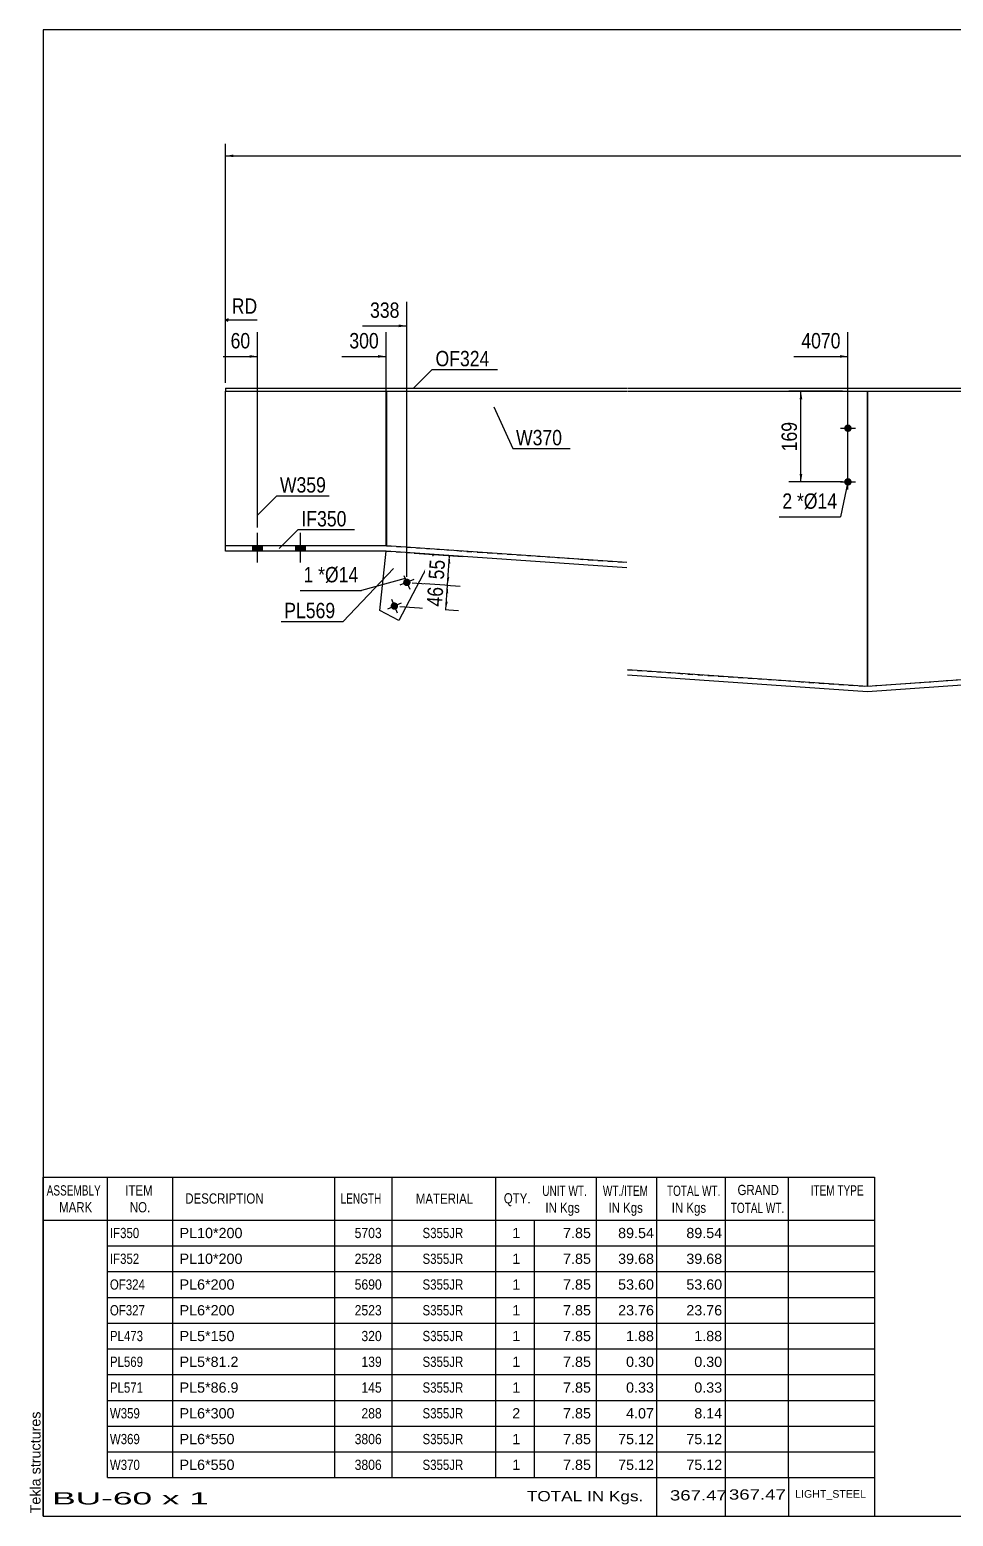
# Model space of a CAD drawing. Header units: millimetres. Extents: x -36 to 366, y -195 to 82.
# Drawn here: x -36.5 to 135.6, y -195.3 to 81.8 of the extents above; entities that cross this region are included whole.
import ezdxf

# ---------------------------------------------------------------- set-up
doc = ezdxf.new("R2010")
doc.units = ezdxf.units.MM
doc.linetypes.add('DXK_LINE_DOT1', pattern=[1.8814, 0.9407, -0.9407])
doc.styles.add('Arial', font='ARIAL.TTF', dxfattribs={"height": 0.2})
doc.styles.add('Arial Narrow', font='ARIALN.TTF', dxfattribs={"height": 0.2})

# ---------------------------------------------------------------- blocks, each defined once
blk = doc.blocks.new('Unknown-629107614-1211')
at = {"color": 5, "linetype": 'Continuous'}
for p, q in [((366.05, 81.78), (-33.95, 81.78)), ((-33.95, 81.78), (-33.95, -195.22)), ((366.05, -195.22), (366.05, 81.78)), ((-33.95, -195.22), (366.05, -195.22))]:
    blk.add_line(p, q, dxfattribs=at)
at = {"color": 174, "linetype": 'Continuous', "style": 'Arial'}
blk.add_text('Tekla structures', height=1.9102, rotation=90, dxfattribs=at).set_placement((-34.45, -194.72))
blk = doc.blocks.new('Part-629107614-1279 - 1232')
at = {"color": 2, "linetype": 'Continuous'}
for p, q in [((0, 15), (0, 14.4)), ((0, 15), (74.82, 15)), ((0, 14.4), (74.82, 14.4)), ((74.92, 15), (159.65, 15)), ((74.92, 14.4), (159.65, 14.4)), ((159.75, 15), (199.75, 15)), ((159.75, 14.4), (199.75, 14.4)), ((199.75, 15), (199.75, 14.4))]:
    blk.add_line(p, q, dxfattribs=at)
blk = doc.blocks.new('Part-629107614-1323 - 1232')
at = {"color": 2, "linetype": 'Continuous'}
for p, q in [((30, -14.4), (30, 14.4)), ((119.65, 14.4), (119.65, -40.6))]:
    blk.add_line(p, q, dxfattribs=at)
at = {"color": 7, "linetype": 'DXK_LINE_DOT1'}
for p, q in [((30, 14.4), (74.82, 14.4)), ((74.92, 14.4), (119.65, 14.4)), ((30, -14.4), (74.82, -17.49)), ((74.92, -37.52), (119.65, -40.6))]:
    blk.add_line(p, q, dxfattribs=at)
blk = doc.blocks.new('Part-629107614-1712 - 1232')
at = {"color": 2, "linetype": 'Continuous'}
for p, q in [((28.79, -26.47), (29.96, -15.4)), ((38.81, -16.01), (32.33, -28.34)), ((32.33, -28.34), (28.79, -26.47))]:
    blk.add_line(p, q, dxfattribs=at)
at = {"color": 7, "linetype": 'DXK_LINE_DOT1'}
blk.add_line((29.96, -15.4), (38.81, -16.01), dxfattribs=at)
blk = doc.blocks.new('Part-629107614-1345 - 1232')
at = {"color": 2, "linetype": 'Continuous'}
for p, q in [((119.65, -40.6), (119.65, 14.4)), ((296.04, 14.4), (296.04, -14.4))]:
    blk.add_line(p, q, dxfattribs=at)
at = {"color": 7, "linetype": 'DXK_LINE_DOT1'}
for p, q in [((119.65, 14.4), (159.65, 14.4)), ((159.75, 14.4), (239.75, 14.4)), ((239.85, 14.4), (296.04, 14.4)), ((296.04, -14.4), (239.85, -18.27)), ((239.75, -26.95), (159.75, -32.45)), ((159.65, -37.85), (119.65, -40.6))]:
    blk.add_line(p, q, dxfattribs=at)
blk = doc.blocks.new('Part-629107614-1427 - 1232')
at = {"color": 2, "linetype": 'Continuous'}
for p, q in [((0, -14.4), (0, 14.4)), ((30, 14.4), (30, -14.4))]:
    blk.add_line(p, q, dxfattribs=at)
at = {"color": 7, "linetype": 'DXK_LINE_DOT1'}
for p, q in [((0, 14.4), (30, 14.4)), ((30, -14.4), (0, -14.4))]:
    blk.add_line(p, q, dxfattribs=at)
blk = doc.blocks.new('Part-629107614-1367 - 1232')
at = {"color": 2, "linetype": 'Continuous'}
for p, q in [((30, -14.4), (0, -14.4)), ((0, -15.4), (0, -14.4)), ((29.97, -15.4), (0, -15.4)), ((74.82, -18.49), (29.97, -15.4)), ((74.82, -17.49), (30, -14.4)), ((199.75, -29.7), (159.75, -32.45)), ((199.82, -30.7), (199.75, -29.7)), ((199.82, -30.7), (159.75, -33.45)), ((119.65, -40.6), (74.92, -37.52)), ((119.65, -41.6), (74.92, -38.52)), ((159.65, -37.85), (119.65, -40.6)), ((159.65, -38.85), (119.65, -41.6))]:
    blk.add_line(p, q, dxfattribs=at)
blk = doc.blocks.new('Bolt-629107614-1499 - 1232')
at = {"linetype": 'Continuous'}
for points in [[(115.32, 7.51, -1), (116.72, 7.51, -1)], [(115.32, -2.49, -1), (116.72, -2.49, -1)]]:
    blk.add_hatch(color=3, dxfattribs=at).paths.add_polyline_path(points)
at = {"color": 3, "linetype": 'Continuous'}
for p, q in [((116.02, 6.11), (116.02, 8.91)), ((114.62, 7.51), (117.42, 7.51)), ((114.62, -2.49), (117.42, -2.49)), ((116.02, -3.89), (116.02, -1.09))]:
    blk.add_line(p, q, dxfattribs=at)
blk = doc.blocks.new('Bolt-629107614-1500 - 1232')
at = {"linetype": 'Continuous'}
for points in [[(5.1, -15.4), (6.9, -15.4), (6.9, -14.4), (5.1, -14.4)], [(5.1, -15.4), (6.9, -15.4), (6.9, -14.4), (5.1, -14.4)], [(13.1, -15.4), (14.9, -15.4), (14.9, -14.4), (13.1, -14.4)], [(13.1, -15.4), (14.9, -15.4), (14.9, -14.4), (13.1, -14.4)]]:
    blk.add_hatch(color=3, dxfattribs=at).paths.add_polyline_path(points)
at = {"color": 3, "linetype": 'Continuous'}
for p, q in [((6, -17.5), (6, -12)), ((6, -17.5), (6, -12)), ((14, -17.5), (14, -12)), ((14, -17.5), (14, -12)), ((5.1, -15.4), (5.1, -14.4)), ((5.1, -15.4), (5.1, -14.4)), ((6.9, -15.4), (6.9, -14.4)), ((6.9, -15.4), (6.9, -14.4)), ((13.1, -15.4), (13.1, -14.4)), ((13.1, -15.4), (13.1, -14.4)), ((14.9, -15.4), (14.9, -14.4)), ((14.9, -15.4), (14.9, -14.4))]:
    blk.add_line(p, q, dxfattribs=at)
blk = doc.blocks.new('Bolt-629107614-1541 - 1232')
at = {"linetype": 'Continuous'}
blk.add_hatch(color=3, dxfattribs=at).paths.add_polyline_path([(34.46, -20.94, -1), (33.17, -21.49, -1)])
at = {"color": 3, "linetype": 'Continuous'}
for p, q in [((35.1, -20.66), (32.53, -21.76)), ((33.27, -19.92), (34.37, -22.5))]:
    blk.add_line(p, q, dxfattribs=at)
blk = doc.blocks.new('Bolt-629107614-1547 - 1232')
at = {"linetype": 'Continuous'}
blk.add_hatch(color=3, dxfattribs=at).paths.add_polyline_path([(32.13, -25.36, -1), (30.85, -25.91, -1)])
at = {"color": 3, "linetype": 'Continuous'}
for p, q in [((30.94, -24.35), (32.04, -26.92)), ((32.78, -25.09), (30.2, -26.19))]:
    blk.add_line(p, q, dxfattribs=at)
blk = doc.blocks.new('StraightDimension-629107614-2479 - 1232')
at = {"linetype": 'Continuous'}
blk.add_hatch(color=7, dxfattribs=at).paths.add_polyline_path([(28.46, 21.14), (29.96, 20.89), (28.46, 20.64)])
at = {"color": 7, "linetype": 'Continuous'}
for p, q in [((29.96, -14.4), (29.96, 25.39)), ((21.72, 20.89), (29.96, 20.89))]:
    blk.add_line(p, q, dxfattribs=at)
at = {"color": 0}
blk.add_wipeout([(29.18, 21.79), (29.18, 25.99), (22.5, 25.99), (22.5, 21.79)], dxfattribs=at)
at = {"color": 3, "style": 'Arial Narrow'}
blk.add_text('300', height=2.863, dxfattribs=at).set_placement((23.1, 22.39))
blk = doc.blocks.new('StraightDimension-629107614-1639 - 1232')
at = {"linetype": 'Continuous'}
for points in [[(1.5, 58.02), (0, 58.27), (1.5, 58.52)], [(340.54, 58.52), (342.04, 58.27), (340.54, 58.02)]]:
    blk.add_hatch(color=7, dxfattribs=at).paths.add_polyline_path(points)
at = {"color": 7, "linetype": 'Continuous'}
for p, q in [((0, 16), (0, 60.52)), ((0, 58.27), (342.04, 58.27)), ((342.04, 11), (342.04, 60.52))]:
    blk.add_line(p, q, dxfattribs=at)
at = {"color": 0}
blk.add_wipeout([(175.28, 58.42), (175.28, 62.62), (166.77, 62.62), (166.77, 58.42)], dxfattribs=at)
at = {"color": 3, "style": 'Arial Narrow'}
blk.add_text('8373', height=2.863, dxfattribs=at).set_placement((167.37, 59.02))
blk = doc.blocks.new('StraightDimension-629107614-2311 - 1232')
at = {"linetype": 'Continuous'}
for points in [[(41.04, -23.21), (41.39, -21.73), (41.53, -23.25)], [(41.43, -24.82), (41.07, -26.3), (40.93, -24.78)]]:
    blk.add_hatch(color=7, dxfattribs=at).paths.add_polyline_path(points)
at = {"color": 7, "linetype": 'Continuous'}
for p, q in [((34.81, -21.28), (43.78, -21.9)), ((41.07, -26.3), (41.39, -21.73)), ((32.49, -25.7), (43.47, -26.46))]:
    blk.add_line(p, q, dxfattribs=at)
at = {"color": 0}
blk.add_wipeout([(41.25, -21.58), (37.06, -21.29), (36.73, -26.14), (40.92, -26.43)], dxfattribs=at)
at = {"color": 3, "style": 'Arial Narrow'}
blk.add_text('46', height=2.863, rotation=86.064, dxfattribs=at).set_placement((40.36, -25.79))
blk = doc.blocks.new('StraightDimension-629107614-2480 - 1232')
at = {"linetype": 'Continuous'}
blk.add_hatch(color=7, dxfattribs=at).paths.add_polyline_path([(4.5, 21.14), (6, 20.89), (4.5, 20.64)])
at = {"color": 7, "linetype": 'Continuous'}
for p, q in [((6, -11), (6, 25.39)), ((-0.41, 20.89), (6, 20.89))]:
    blk.add_line(p, q, dxfattribs=at)
at = {"color": 0, "linetype": 'Continuous'}
blk.add_wipeout([(6.53, 28.24), (6.53, 32.44), (0.59, 32.44), (0.59, 28.24)], dxfattribs=at)
at = {"color": 7, "linetype": 'Continuous'}
for p in [(0.5, 27.89), (0.5, 27.39), (5.93, 27.64)]:
    blk.add_line(p, (0, 27.64), dxfattribs=at)
at = {"color": 3, "linetype": 'Continuous', "style": 'Arial Narrow'}
blk.add_text('RD', height=2.863, dxfattribs=at).set_placement((1.19, 28.84))
at = {"color": 0}
blk.add_wipeout([(5.22, 21.79), (5.22, 25.99), (0.37, 25.99), (0.37, 21.79)], dxfattribs=at)
at = {"color": 7, "linetype": 'Continuous'}
blk.add_line((0, 16), (0, 32.14), dxfattribs=at)
at = {"color": 3, "style": 'Arial Narrow'}
blk.add_text('60', height=2.863, dxfattribs=at).set_placement((0.97, 22.39))
blk = doc.blocks.new('StraightDimension-629107614-1563 - 1232')
at = {"linetype": 'Continuous'}
for points in [[(107.01, 12.9), (107.26, 14.4), (107.51, 12.9)], [(107.51, -0.99), (107.26, -2.49), (107.01, -0.99)]]:
    blk.add_hatch(color=7, dxfattribs=at).paths.add_polyline_path(points)
at = {"color": 7, "linetype": 'Continuous'}
for p, q in [((115.02, 14.4), (105.01, 14.4)), ((107.26, -2.49), (107.26, 14.4)), ((115.02, -2.49), (105.01, -2.49))]:
    blk.add_line(p, q, dxfattribs=at)
at = {"color": 0}
blk.add_wipeout([(107.11, 9.3), (102.91, 9.3), (102.91, 2.61), (107.11, 2.61)], dxfattribs=at)
at = {"color": 3, "style": 'Arial Narrow'}
blk.add_text('169', height=2.863, rotation=90.0002, dxfattribs=at).set_placement((106.51, 3.21))
blk = doc.blocks.new('StraightDimension-629107614-2310 - 1232')
at = {"linetype": 'Continuous'}
for points in [[(41.42, -17.69), (41.77, -16.21), (41.91, -17.73)], [(41.74, -20.25), (41.39, -21.73), (41.24, -20.22)]]:
    blk.add_hatch(color=7, dxfattribs=at).paths.add_polyline_path(points)
at = {"color": 7, "linetype": 'Continuous'}
for p, q in [((35.19, -15.76), (44.16, -16.38)), ((41.39, -21.73), (41.77, -16.21)), ((34.81, -21.28), (43.78, -21.9))]:
    blk.add_line(p, q, dxfattribs=at)
at = {"color": 0}
blk.add_wipeout([(41.6, -16.54), (37.41, -16.25), (37.07, -21.1), (41.26, -21.38)], dxfattribs=at)
at = {"color": 3, "style": 'Arial Narrow'}
blk.add_text('55', height=2.863, rotation=86.064, dxfattribs=at).set_placement((40.7, -20.74))
blk = doc.blocks.new('StraightDimension-629107614-2477 - 1232')
at = {"linetype": 'Continuous'}
blk.add_hatch(color=7, dxfattribs=at).paths.add_polyline_path([(114.52, 21.14), (116.02, 20.89), (114.52, 20.64)])
at = {"color": 7, "linetype": 'Continuous'}
for p, q in [((116.02, -1.49), (116.02, 25.39)), ((105.96, 20.89), (116.02, 20.89))]:
    blk.add_line(p, q, dxfattribs=at)
at = {"color": 0}
blk.add_wipeout([(115.25, 21.79), (115.25, 25.99), (106.73, 25.99), (106.73, 21.79)], dxfattribs=at)
at = {"color": 3, "style": 'Arial Narrow'}
blk.add_text('4070', height=2.863, dxfattribs=at).set_placement((107.33, 22.39))
blk = doc.blocks.new('StraightDimension-629107614-2478 - 1232')
at = {"linetype": 'Continuous'}
blk.add_hatch(color=7, dxfattribs=at).paths.add_polyline_path([(32.32, 26.84), (33.82, 26.59), (32.32, 26.34)])
at = {"color": 7, "linetype": 'Continuous'}
for p, q in [((33.82, -20.21), (33.82, 31.09)), ((25.58, 26.59), (33.82, 26.59))]:
    blk.add_line(p, q, dxfattribs=at)
at = {"color": 0}
blk.add_wipeout([(33.04, 27.49), (33.04, 31.69), (26.36, 31.69), (26.36, 27.49)], dxfattribs=at)
at = {"color": 3, "style": 'Arial Narrow'}
blk.add_text('338', height=2.863, dxfattribs=at).set_placement((26.96, 28.09))
blk = doc.blocks.new('CBS_BOM-629107614-2763')
at = {"color": 7, "linetype": 'Continuous'}
for p, q in [((-33.98, -140.06), (-33.98, -132.06)), ((-33.98, -132.06), (120.94, -132.06)), ((-21.98, -140.06), (-21.98, -132.06)), ((-9.79, -140.06), (-9.79, -132.06)), ((20.37, -140.06), (20.37, -132.06)), ((31.05, -140.06), (31.05, -132.06)), ((50.37, -140.06), (50.37, -132.06)), ((69.17, -140.06), (69.17, -132.06)), ((80.38, -140.06), (80.38, -132.06)), ((93.17, -140.06), (93.17, -132.06)), ((104.92, -140.06), (104.92, -132.06)), ((120.94, -132.06), (120.94, -140.05)), ((-33.98, -140.06), (120.94, -140.06)), ((-33.98, -144.86), (-33.98, -140.06)), ((-21.98, -144.86), (-21.98, -140.06)), ((-9.79, -144.86), (-9.79, -140.06)), ((20.37, -144.86), (20.37, -140.06)), ((31.05, -144.86), (31.05, -140.06)), ((50.37, -144.86), (50.37, -140.06)), ((57.63, -144.86), (57.63, -140.06)), ((69.17, -144.86), (69.17, -140.06)), ((80.38, -144.86), (80.38, -140.06)), ((93.17, -144.86), (93.17, -140.06)), ((104.94, -144.86), (104.94, -140.06)), ((120.94, -140.06), (120.94, -144.86)), ((-33.98, -149.66), (-33.98, -144.86)), ((-21.98, -144.86), (120.94, -144.86)), ((-21.98, -149.66), (-21.98, -144.86)), ((-9.79, -149.66), (-9.79, -144.86)), ((20.37, -149.66), (20.37, -144.86)), ((31.05, -149.66), (31.05, -144.86)), ((50.37, -149.66), (50.37, -144.86)), ((57.63, -149.66), (57.63, -144.86)), ((69.17, -149.66), (69.17, -144.86)), ((80.38, -149.66), (80.38, -144.86)), ((93.17, -149.66), (93.17, -144.86)), ((104.94, -149.66), (104.94, -144.86)), ((120.94, -144.86), (120.94, -149.66)), ((-33.98, -154.46), (-33.98, -149.66)), ((-21.98, -149.66), (120.94, -149.66)), ((-21.98, -154.46), (-21.98, -149.66)), ((-9.79, -154.46), (-9.79, -149.66)), ((20.37, -154.46), (20.37, -149.66)), ((31.05, -154.46), (31.05, -149.66)), ((50.37, -154.46), (50.37, -149.66)), ((57.63, -154.46), (57.63, -149.66)), ((69.17, -154.46), (69.17, -149.66)), ((80.38, -154.46), (80.38, -149.66)), ((93.17, -154.46), (93.17, -149.66)), ((104.94, -154.46), (104.94, -149.66)), ((120.94, -149.66), (120.94, -154.46)), ((-33.98, -159.26), (-33.98, -154.46)), ((-21.98, -154.46), (120.94, -154.46)), ((-21.98, -159.26), (-21.98, -154.46)), ((-9.79, -159.26), (-9.79, -154.46)), ((20.37, -159.26), (20.37, -154.46)), ((31.05, -159.26), (31.05, -154.46)), ((50.37, -159.26), (50.37, -154.46)), ((57.63, -159.26), (57.63, -154.46)), ((69.17, -159.26), (69.17, -154.46)), ((80.38, -159.26), (80.38, -154.46)), ((93.17, -159.26), (93.17, -154.46)), ((104.94, -159.26), (104.94, -154.46)), ((120.94, -154.46), (120.94, -159.26)), ((-33.98, -164.06), (-33.98, -159.26)), ((-21.98, -159.26), (120.94, -159.26)), ((-21.98, -164.06), (-21.98, -159.26)), ((-9.79, -164.06), (-9.79, -159.26)), ((20.37, -164.06), (20.37, -159.26)), ((31.05, -164.06), (31.05, -159.26)), ((50.37, -164.06), (50.37, -159.26)), ((57.63, -164.06), (57.63, -159.26)), ((69.17, -164.06), (69.17, -159.26)), ((80.38, -164.06), (80.38, -159.26)), ((93.17, -164.06), (93.17, -159.26)), ((104.94, -164.06), (104.94, -159.26)), ((120.94, -159.26), (120.94, -164.06)), ((-33.98, -168.86), (-33.98, -164.06)), ((-21.98, -164.06), (120.94, -164.06)), ((-21.98, -168.86), (-21.98, -164.06)), ((-9.79, -168.86), (-9.79, -164.06)), ((20.37, -168.86), (20.37, -164.06)), ((31.05, -168.86), (31.05, -164.06)), ((50.37, -168.86), (50.37, -164.06)), ((57.63, -168.86), (57.63, -164.06)), ((69.17, -168.86), (69.17, -164.06)), ((80.38, -168.86), (80.38, -164.06)), ((93.17, -168.86), (93.17, -164.06)), ((104.94, -168.86), (104.94, -164.06)), ((120.94, -164.06), (120.94, -168.86)), ((-33.98, -173.66), (-33.98, -168.86)), ((-21.98, -168.86), (120.94, -168.86)), ((-21.98, -173.66), (-21.98, -168.86)), ((-9.79, -173.66), (-9.79, -168.86)), ((20.37, -173.66), (20.37, -168.86)), ((31.05, -173.66), (31.05, -168.86)), ((50.37, -173.66), (50.37, -168.86)), ((57.63, -173.66), (57.63, -168.86)), ((69.17, -173.66), (69.17, -168.86)), ((80.38, -173.66), (80.38, -168.86)), ((93.17, -173.66), (93.17, -168.86)), ((104.94, -173.66), (104.94, -168.86)), ((120.94, -168.86), (120.94, -173.66)), ((-33.98, -178.46), (-33.98, -173.66)), ((-21.98, -173.66), (120.94, -173.66)), ((-21.98, -178.46), (-21.98, -173.66)), ((-9.79, -178.46), (-9.79, -173.66)), ((20.37, -178.46), (20.37, -173.66)), ((31.05, -178.46), (31.05, -173.66)), ((50.37, -178.46), (50.37, -173.66)), ((57.63, -178.46), (57.63, -173.66)), ((69.17, -178.46), (69.17, -173.66)), ((80.38, -178.46), (80.38, -173.66)), ((93.17, -178.46), (93.17, -173.66)), ((104.94, -178.46), (104.94, -173.66)), ((120.94, -173.66), (120.94, -178.46)), ((-33.98, -183.26), (-33.98, -178.46)), ((-21.98, -178.46), (120.94, -178.46)), ((-21.98, -183.26), (-21.98, -178.46)), ((-9.79, -183.26), (-9.79, -178.46)), ((20.37, -183.26), (20.37, -178.46)), ((31.05, -183.26), (31.05, -178.46)), ((50.37, -183.26), (50.37, -178.46)), ((57.63, -183.26), (57.63, -178.46)), ((69.17, -183.26), (69.17, -178.46)), ((80.38, -183.26), (80.38, -178.46)), ((93.17, -183.26), (93.17, -178.46)), ((104.94, -183.26), (104.94, -178.46)), ((120.94, -178.46), (120.94, -183.26)), ((-33.98, -188.06), (-33.98, -183.26)), ((-21.98, -183.26), (120.94, -183.26)), ((-21.98, -188.06), (-21.98, -183.26)), ((-9.79, -188.06), (-9.79, -183.26)), ((20.37, -188.06), (20.37, -183.26)), ((31.05, -188.06), (31.05, -183.26)), ((50.37, -188.06), (50.37, -183.26)), ((57.63, -188.06), (57.63, -183.26)), ((69.17, -188.06), (69.17, -183.26)), ((80.38, -188.06), (80.38, -183.26)), ((93.17, -188.06), (93.17, -183.26)), ((104.94, -188.06), (104.94, -183.26)), ((120.94, -183.26), (120.94, -188.06)), ((-33.98, -195.26), (-33.98, -188.08)), ((-21.98, -188.06), (120.94, -188.06)), ((80.38, -195.26), (80.38, -188.08)), ((93.17, -195.26), (93.17, -188.08)), ((104.98, -195.26), (104.98, -188.08)), ((120.94, -188.06), (120.94, -195.26)), ((-33.98, -195.26), (120.94, -195.26))]:
    blk.add_line(p, q, dxfattribs=at)
at = {"color": 3, "linetype": 'Continuous', "style": 'Arial'}
for s, height, width, p in [('ASSEMBLY', 1.91, 0.7, (-33.3, -135.48)), ('ITEM', 1.91, 0.8, (-18.65, -135.48)), ('DESCRIPTION', 1.9102, 0.8, (-7.47, -136.99)), ('LENGTH', 1.91, 0.7, (21.48, -136.99)), ('MATERIAL', 1.91, 0.8, (35.5, -137.03)), ('QTY.', 1.91, 0.8, (51.89, -136.96)), ('UNIT WT.', 1.91, 0.7, (59.06, -135.56)), ('WT./ITEM', 1.91, 0.7, (70.35, -135.56)), ('TOTAL WT.', 1.91, 0.7, (82.29, -135.56)), ('GRAND', 1.91, 0.8, (95.44, -135.4)), ('ITEM TYPE', 1.91, 0.7, (109.08, -135.48)), ('MARK', 1.91, 0.8, (-30.98, -138.62)), ('NO.', 1.91, 0.8, (-17.8, -138.62)), ('IN Kgs', 1.91, 0.8, (59.64, -138.7)), ('IN Kgs', 1.91, 0.8, (71.39, -138.7)), ('IN Kgs', 1.91, 0.8, (83.18, -138.7)), ('TOTAL WT.', 1.91, 0.7, (94.18, -138.74))]:
    blk.add_text(s, height=height, dxfattribs=dict(at, width=width)).set_placement(p)
at = {"color": 7, "linetype": 'Continuous', "style": 'Arial'}
for s, width, p in [('IF350', 0.8, (-21.52, -143.42)), ('5703', 0.85, (24.09, -143.42)), ('S355JR', 0.8, (36.74, -143.42)), ('IF352', 0.8, (-21.52, -148.22)), ('2528', 0.85, (24.09, -148.22)), ('S355JR', 0.8, (36.74, -148.22)), ('OF324', 0.8, (-21.52, -153.02)), ('5690', 0.85, (24.09, -153.02)), ('S355JR', 0.8, (36.74, -153.02)), ('OF327', 0.8, (-21.52, -157.82)), ('2523', 0.85, (24.09, -157.82)), ('S355JR', 0.8, (36.74, -157.82)), ('PL473', 0.8, (-21.52, -162.62)), ('320', 0.85, (25.35, -162.62)), ('S355JR', 0.8, (36.74, -162.62)), ('PL569', 0.8, (-21.52, -167.42)), ('139', 0.85, (25.35, -167.42)), ('S355JR', 0.8, (36.74, -167.42)), ('PL571', 0.8, (-21.52, -172.22)), ('145', 0.85, (25.35, -172.22)), ('S355JR', 0.8, (36.74, -172.22)), ('W359', 0.8, (-21.52, -177.02)), ('288', 0.85, (25.35, -177.02)), ('S355JR', 0.8, (36.74, -177.02)), ('W369', 0.8, (-21.52, -181.82)), ('3806', 0.85, (24.09, -181.82)), ('S355JR', 0.8, (36.74, -181.82)), ('W370', 0.8, (-21.52, -186.62)), ('3806', 0.85, (24.09, -186.62)), ('S355JR', 0.8, (36.74, -186.62))]:
    blk.add_text(s, height=1.91, dxfattribs=dict(at, width=width)).set_placement(p)
for s, p in [('PL10*200', (-8.54, -143.42)), ('1', (53.46, -143.42)), ('7.85', (62.93, -143.42)), ('89.54', (73.19, -143.42)), ('89.54', (85.9, -143.42)), ('PL10*200', (-8.54, -148.22)), ('1', (53.46, -148.22)), ('7.85', (62.93, -148.22)), ('39.68', (73.19, -148.22)), ('39.68', (85.9, -148.22)), ('PL6*200', (-8.54, -153.02)), ('1', (53.46, -153.02)), ('7.85', (62.93, -153.02)), ('53.60', (73.19, -153.02)), ('53.60', (85.9, -153.02)), ('PL6*200', (-8.54, -157.82)), ('1', (53.46, -157.82)), ('7.85', (62.93, -157.82)), ('23.76', (73.19, -157.82)), ('23.76', (85.9, -157.82)), ('PL5*150', (-8.54, -162.62)), ('1', (53.46, -162.62)), ('7.85', (62.93, -162.62)), ('1.88', (74.67, -162.62)), ('1.88', (87.38, -162.62)), ('PL5*81.2', (-8.54, -167.42)), ('1', (53.46, -167.42)), ('7.85', (62.93, -167.42)), ('0.30', (74.67, -167.42)), ('0.30', (87.38, -167.42)), ('PL5*86.9', (-8.54, -172.22)), ('1', (53.46, -172.22)), ('7.85', (62.93, -172.22)), ('0.33', (74.67, -172.22)), ('0.33', (87.38, -172.22)), ('PL6*300', (-8.54, -177.02)), ('2', (53.46, -177.02)), ('7.85', (62.93, -177.02)), ('4.07', (74.67, -177.02)), ('8.14', (87.38, -177.02)), ('PL6*550', (-8.54, -181.82)), ('1', (53.46, -181.82)), ('7.85', (62.93, -181.82)), ('75.12', (73.19, -181.82)), ('75.12', (85.9, -181.82)), ('PL6*550', (-8.54, -186.62)), ('1', (53.46, -186.62)), ('7.85', (62.93, -186.62)), ('75.12', (73.19, -186.62)), ('75.12', (85.9, -186.62))]:
    blk.add_text(s, height=1.91, dxfattribs=at).set_placement(p)
at = {"color": 6, "linetype": 'Continuous', "style": 'Arial'}
for s, height, width, p in [('BU-60 x 1', 2.292, 2.05, (-32.26, -193.06)), ('TOTAL IN Kgs.', 1.9102, 1.2, (56.18, -192.46)), ('367.47', 1.91, 1.3, (82.84, -192.31)), ('367.47', 1.91, 1.3, (93.84, -192.15))]:
    blk.add_text(s, height=height, dxfattribs=dict(at, width=width)).set_placement(p)
blk.add_text('LIGHT_STEEL', height=1.4135, dxfattribs=at).set_placement((106.19, -191.8))
blk = doc.blocks.new('Mark-629107614-1537 - 1232')
at = {"color": 7, "linetype": 'Continuous'}
blk.add_line((13.96, -22.71), (25.38, -22.71), dxfattribs=at)
at = {"color": 0}
blk.add_wipeout([(16.39, -21.21), (16.39, -18.21), (14.56, -18.21), (14.56, -21.21)], dxfattribs=at)
blk.add_wipeout([(16.39, -21.21), (16.39, -18.21), (14.56, -18.21), (14.56, -21.21)], dxfattribs=at)
blk.add_wipeout([(18.56, -21.21), (18.56, -18.21), (17.29, -18.21), (17.29, -21.21)], dxfattribs=at)
blk.add_wipeout([(18.56, -21.21), (18.56, -18.21), (17.29, -18.21), (17.29, -21.21)], dxfattribs=at)
at = {"color": 3, "style": 'Arial Narrow'}
blk.add_text('1', height=2.86, dxfattribs=at).set_placement((14.56, -21.21))
at = {"color": 0}
blk.add_wipeout([(24.78, -21.21), (24.78, -18.21), (18.56, -18.21), (18.56, -21.21)], dxfattribs=at)
blk.add_wipeout([(24.78, -21.21), (24.78, -18.21), (18.56, -18.21), (18.56, -21.21)], dxfattribs=at)
at = {"color": 7, "linetype": 'Continuous'}
blk.add_line((33.5, -20.48), (25.38, -22.71), dxfattribs=at)
at = {"color": 3, "style": 'Arial Narrow'}
for s, height, p in [('*', 2.86, (17.29, -21.21)), ('Ø14', 2.863, (18.56, -21.21))]:
    blk.add_text(s, height=height, dxfattribs=at).set_placement(p)
blk = doc.blocks.new('Mark-629107614-1275 - 1232')
at = {"color": 0}
blk.add_wipeout([(49.21, 19.06), (49.21, 22.06), (39.16, 22.06), (39.16, 19.06)], dxfattribs=at)
blk.add_wipeout([(49.21, 19.06), (49.21, 22.06), (39.16, 22.06), (39.16, 19.06)], dxfattribs=at)
at = {"color": 7, "linetype": 'Continuous'}
for p, q in [((35.02, 14.92), (38.56, 18.46)), ((38.56, 18.46), (50.71, 18.46))]:
    blk.add_line(p, q, dxfattribs=at)
at = {"color": 3, "style": 'Arial Narrow'}
blk.add_text('OF324', height=2.863, dxfattribs=at).set_placement((39.16, 19.06))
blk = doc.blocks.new('Mark-629107614-1319 - 1232')
at = {"color": 0}
blk.add_wipeout([(62.75, 4.33), (62.75, 7.33), (54.16, 7.33), (54.16, 4.33)], dxfattribs=at)
blk.add_wipeout([(62.75, 4.33), (62.75, 7.33), (54.16, 7.33), (54.16, 4.33)], dxfattribs=at)
at = {"color": 7, "linetype": 'Continuous'}
for p, q in [((50.02, 11.47), (53.56, 3.73)), ((53.56, 3.73), (64.25, 3.73))]:
    blk.add_line(p, q, dxfattribs=at)
at = {"color": 3, "style": 'Arial Narrow'}
blk.add_text('W370', height=2.863, dxfattribs=at).set_placement((54.16, 4.33))
blk = doc.blocks.new('Mark-629107614-1363 - 1232')
at = {"color": 0}
blk.add_wipeout([(22.57, -10.79), (22.57, -7.79), (14.17, -7.79), (14.17, -10.79)], dxfattribs=at)
blk.add_wipeout([(22.57, -10.79), (22.57, -7.79), (14.17, -7.79), (14.17, -10.79)], dxfattribs=at)
at = {"color": 7, "linetype": 'Continuous'}
for p, q in [((10.03, -14.92), (13.57, -11.39)), ((13.57, -11.39), (24.07, -11.39))]:
    blk.add_line(p, q, dxfattribs=at)
at = {"color": 3, "style": 'Arial Narrow'}
blk.add_text('IF350', height=2.863, dxfattribs=at).set_placement((14.17, -10.79))
blk = doc.blocks.new('Mark-629107614-1495 - 1232')
at = {"color": 7, "linetype": 'Continuous'}
blk.add_line((103.19, -9), (114.61, -9), dxfattribs=at)
at = {"color": 0}
blk.add_wipeout([(105.62, -7.5), (105.62, -4.5), (103.79, -4.5), (103.79, -7.5)], dxfattribs=at)
blk.add_wipeout([(105.62, -7.5), (105.62, -4.5), (103.79, -4.5), (103.79, -7.5)], dxfattribs=at)
blk.add_wipeout([(107.79, -7.5), (107.79, -4.5), (106.52, -4.5), (106.52, -7.5)], dxfattribs=at)
blk.add_wipeout([(107.79, -7.5), (107.79, -4.5), (106.52, -4.5), (106.52, -7.5)], dxfattribs=at)
at = {"color": 3, "style": 'Arial Narrow'}
blk.add_text('2', height=2.86, dxfattribs=at).set_placement((103.79, -7.5))
at = {"color": 0}
blk.add_wipeout([(114.01, -7.5), (114.01, -4.5), (107.79, -4.5), (107.79, -7.5)], dxfattribs=at)
blk.add_wipeout([(114.01, -7.5), (114.01, -4.5), (107.79, -4.5), (107.79, -7.5)], dxfattribs=at)
at = {"color": 7, "linetype": 'Continuous'}
blk.add_line((116.02, -2.49), (114.61, -9), dxfattribs=at)
at = {"color": 3, "style": 'Arial Narrow'}
for s, height, p in [('*', 2.86, (106.52, -7.5)), ('Ø14', 2.863, (107.79, -7.5))]:
    blk.add_text(s, height=height, dxfattribs=at).set_placement(p)
blk = doc.blocks.new('Mark-629107614-1423 - 1232')
at = {"color": 0}
blk.add_wipeout([(18.75, -4.48), (18.75, -1.48), (10.16, -1.48), (10.16, -4.48)], dxfattribs=at)
blk.add_wipeout([(18.75, -4.48), (18.75, -1.48), (10.16, -1.48), (10.16, -4.48)], dxfattribs=at)
at = {"color": 7, "linetype": 'Continuous'}
for p, q in [((6.03, -8.61), (9.56, -5.08)), ((9.56, -5.08), (19.35, -5.08))]:
    blk.add_line(p, q, dxfattribs=at)
at = {"color": 3, "style": 'Arial Narrow'}
blk.add_text('W359', height=2.863, dxfattribs=at).set_placement((10.16, -4.48))
blk = doc.blocks.new('Mark-629107614-1716 - 1232')
at = {"color": 7, "linetype": 'Continuous'}
blk.add_line((31.31, -18.65), (21.98, -28.49), dxfattribs=at)
at = {"color": 0}
blk.add_wipeout([(20.48, -27.89), (20.48, -24.89), (10.97, -24.89), (10.97, -27.89)], dxfattribs=at)
blk.add_wipeout([(20.48, -27.89), (20.48, -24.89), (10.97, -24.89), (10.97, -27.89)], dxfattribs=at)
at = {"color": 7, "linetype": 'Continuous'}
blk.add_line((10.37, -28.49), (21.98, -28.49), dxfattribs=at)
at = {"color": 3, "style": 'Arial Narrow'}
blk.add_text('PL569', height=2.863, dxfattribs=at).set_placement((10.97, -27.89))

msp = doc.modelspace()

# ---------------------------------------------------------------- block references
for name in ['Unknown-629107614-1211', 'Part-629107614-1279 - 1232', 'Part-629107614-1427 - 1232', 'Part-629107614-1323 - 1232', 'Part-629107614-1345 - 1232', 'Bolt-629107614-1499 - 1232', 'Bolt-629107614-1500 - 1232', 'Part-629107614-1367 - 1232', 'Part-629107614-1712 - 1232', 'Bolt-629107614-1541 - 1232', 'Bolt-629107614-1547 - 1232', 'CBS_BOM-629107614-2763']:
    msp.add_blockref(name, (0, 0))

# ---------------------------------------------------------------- next in the draw order: block references
for name in ['StraightDimension-629107614-2479 - 1232', 'StraightDimension-629107614-2311 - 1232']:
    msp.add_blockref(name, (0, 0))

# ---------------------------------------------------------------- next in the draw order: block references
for name in ['StraightDimension-629107614-1639 - 1232', 'Mark-629107614-1363 - 1232', 'StraightDimension-629107614-2310 - 1232']:
    msp.add_blockref(name, (0, 0))

# ---------------------------------------------------------------- next in the draw order: block references
for name in ['StraightDimension-629107614-2480 - 1232', 'StraightDimension-629107614-2478 - 1232', 'StraightDimension-629107614-1563 - 1232', 'Mark-629107614-1319 - 1232']:
    msp.add_blockref(name, (0, 0))

# ---------------------------------------------------------------- next in the draw order: block references
for name in ['StraightDimension-629107614-2477 - 1232', 'Mark-629107614-1275 - 1232', 'Mark-629107614-1423 - 1232', 'Mark-629107614-1537 - 1232']:
    msp.add_blockref(name, (0, 0))

# ---------------------------------------------------------------- next in the draw order: block references
for name in ['Mark-629107614-1495 - 1232', 'Mark-629107614-1716 - 1232']:
    msp.add_blockref(name, (0, 0))

doc.saveas('drawing.dxf')
